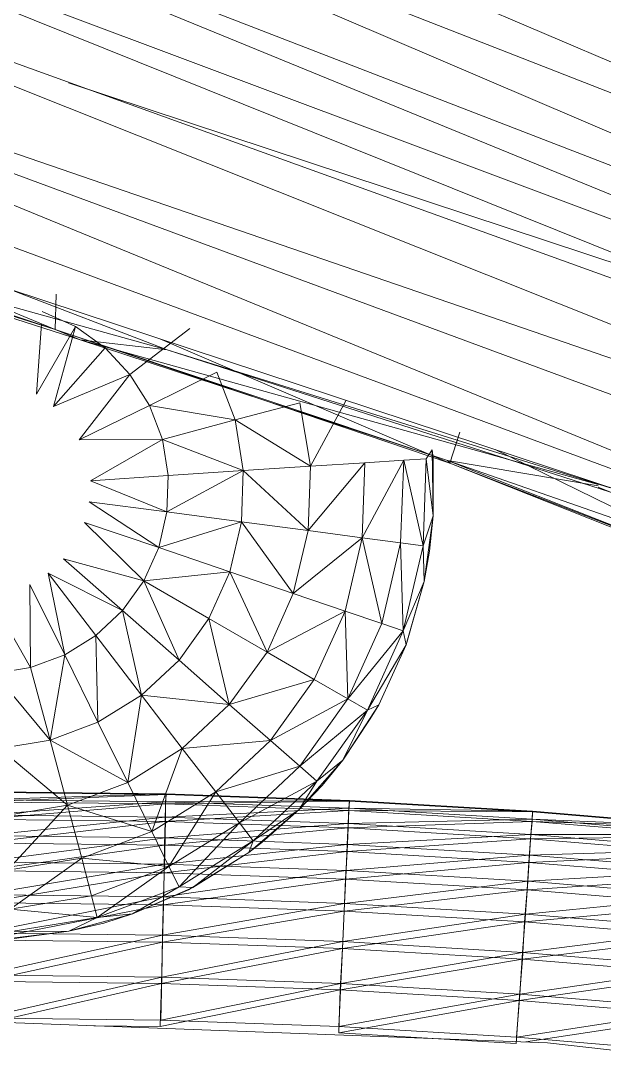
# Model space of a CAD drawing. Header units: millimetres. Extents: x -8546 to 211781, y -3000 to 31870.
# Drawn here: x -4425.5 to -4414.58, y 2796.28 to 2815.86 of the extents above; entities that cross this region are included whole.
import ezdxf

# ---------------------------------------------------------------- set-up
doc = ezdxf.new("R2010")
doc.units = ezdxf.units.MM
doc.layers.add('G-IMPT', color=8, linetype='Continuous', lineweight=9)
doc.layers.add('I-FURN', color=30, linetype='Continuous', lineweight=9)

# ---------------------------------------------------------------- blocks, each defined once
blk = doc.blocks.new('Artificial banana plant 1500mm - Family 4__C1-728657-Begane grond')
at = {"layer": 'G-IMPT'}
for p, q in [((14.912, 151.143), (-20.138, 166.085)), ((14.912, 151.143), (-20.138, 166.085)), ((-22.288, 165.704), (13.102, 150.568)), ((-22.288, 165.704), (13.102, 150.568)), ((-22.288, 165.704), (14.912, 151.143)), ((-22.288, 165.704), (14.912, 151.143)), ((-25.168, 165.354), (11.562, 150.31)), ((-25.168, 165.354), (11.562, 150.31)), ((-25.168, 165.354), (13.102, 150.568)), ((-25.168, 165.354), (13.102, 150.568)), ((-24.958, 164.003), (10.382, 149.819)), ((-24.958, 164.003), (10.382, 149.819)), ((-24.958, 164.003), (11.562, 150.31)), ((-24.958, 164.003), (11.562, 150.31)), ((-24.588, 162.443), (9.712, 148.764)), ((-24.588, 162.443), (9.712, 148.764)), ((-24.588, 162.443), (10.382, 149.819)), ((-24.588, 162.443), (10.382, 149.819)), ((7.112, 147.352), (-27.618, 161.586)), ((7.112, 147.352), (-27.618, 161.586)), ((-27.618, 161.586), (8.982, 148.055)), ((-27.618, 161.586), (8.982, 148.055)), ((-27.618, 161.586), (9.712, 148.764)), ((-27.618, 161.586), (9.712, 148.764)), ((-22.188, 158.206), (7.112, 147.352)), ((-22.188, 158.206), (7.112, 147.352)), ((8.382, 151.154), (-11.848, 157.831)), ((-12.098, 153.216), (-19.968, 155.827)), ((-12.098, 153.216), (-19.968, 155.827)), ((-17.01, 155.244), (-12.098, 153.216)), ((-17.01, 155.244), (-12.098, 153.216)), ((-11.628, 153.023), (-17.838, 155.012)), ((-11.628, 153.023), (-17.838, 155.012)), ((-12.098, 153.216), (-17.838, 155.012)), ((-12.098, 153.216), (-17.838, 155.012)), ((-17.838, 155.012), (-9.998, 152.835)), ((-17.838, 155.012), (-9.998, 152.835)), ((-12.988, 153.986), (-9.998, 152.835)), ((-12.988, 153.986), (-9.998, 152.835)), ((-12.988, 153.986), (7.112, 147.352)), ((-12.988, 153.986), (7.112, 147.352)), ((-12.078, 153.877), (-12.098, 153.216)), ((-12.078, 153.877), (-12.098, 153.216)), ((-11.718, 153.275), (-12.338, 153.555)), ((-12.448, 152.007), (-12.355, 153.322)), ((-11.718, 153.275), (-12.448, 152.007)), ((-12.128, 151.776), (-11.718, 153.275)), ((-4.708, 150.719), (-12.098, 153.216)), ((-4.708, 150.719), (-12.098, 153.216)), ((-12.098, 153.216), (-4.748, 150.766)), ((-12.098, 153.216), (-4.748, 150.766)), ((-12.098, 153.216), (-11.628, 153.023)), ((-12.098, 153.216), (-11.628, 153.023)), ((-11.158, 152.876), (-11.718, 153.275)), ((-9.578, 153.235), (-10.698, 152.377)), ((-4.748, 150.766), (-11.628, 153.023)), ((-4.748, 150.766), (-11.628, 153.023)), ((-11.628, 153.023), (-1.931, 150.316)), ((-11.628, 153.023), (-1.931, 150.316)), ((-11.628, 153.023), (-9.998, 152.835)), ((-11.628, 153.023), (-9.998, 152.835)), ((-10.134, 153.045), (-4.708, 150.719)), ((-10.134, 153.045), (-4.708, 150.719)), ((-11.158, 152.876), (-12.128, 151.776)), ((-10.698, 152.377), (-11.158, 152.876)), ((-1.708, 150.254), (-9.998, 152.835)), ((-1.708, 150.254), (-9.998, 152.835)), ((-9.998, 152.835), (7.112, 147.352)), ((-9.998, 152.835), (7.112, 147.352)), ((-9.068, 152.42), (-10.328, 151.798)), ((-8.728, 151.524), (-9.068, 152.42)), ((-10.698, 152.377), (-12.128, 151.776)), ((-11.648, 151.15), (-10.698, 152.377)), ((-10.328, 151.798), (-10.698, 152.377)), ((-10.328, 151.798), (-11.648, 151.15)), ((-8.728, 151.524), (-10.328, 151.798)), ((-10.088, 151.158), (-10.328, 151.798)), ((-7.518, 151.848), (-8.728, 151.524)), ((-7.318, 150.659), (-7.518, 151.848)), ((-7.318, 150.659), (-6.647, 151.894)), ((-8.728, 151.524), (-10.088, 151.158)), ((-7.318, 150.659), (-8.728, 151.524)), ((-8.578, 150.577), (-8.728, 151.524)), ((-4.518, 151.298), (-4.708, 150.719)), ((-4.518, 151.298), (-4.708, 150.719)), ((-10.088, 151.158), (-11.648, 151.15)), ((-11.438, 150.389), (-10.088, 151.158)), ((-8.578, 150.577), (-10.088, 151.158)), ((-9.978, 150.485), (-10.088, 151.158)), ((-5.038, 150.963), (-5.148, 150.8)), ((-5.018, 150.809), (-5.038, 150.963)), ((-5.018, 149.729), (-5.038, 150.963)), ((-3.858, 150.973), (2.492, 147.852)), ((-3.858, 150.973), (2.492, 147.852)), ((-7.318, 150.659), (-8.578, 150.577)), ((-7.358, 149.455), (-6.298, 150.725)), ((-7.358, 149.455), (-7.318, 150.659)), ((-6.298, 150.725), (-7.318, 150.659)), ((-6.348, 149.32), (-5.568, 150.773)), ((-6.348, 149.32), (-6.298, 150.725)), ((-5.568, 150.773), (-6.298, 150.725)), ((-5.628, 149.226), (-5.568, 150.773)), ((-5.568, 150.773), (-5.148, 150.8)), ((-5.568, 150.773), (-5.208, 149.17)), ((-5.208, 149.17), (-5.148, 150.8)), ((-5.018, 149.729), (-5.148, 150.8)), ((-5.018, 150.809), (-5.018, 149.729)), ((-4.708, 150.719), (-4.748, 150.766)), ((-4.708, 150.719), (-4.748, 150.766)), ((2.502, 147.916), (-4.748, 150.766)), ((2.502, 147.916), (-4.748, 150.766)), ((-4.748, 150.766), (3.172, 148.003)), ((-4.748, 150.766), (3.172, 148.003)), ((-4.748, 150.766), (-1.931, 150.291)), ((-4.748, 150.766), (-1.931, 150.291)), ((2.492, 147.852), (-4.708, 150.719)), ((2.492, 147.852), (-4.708, 150.719)), ((-4.708, 150.719), (2.502, 147.916)), ((-4.708, 150.719), (2.502, 147.916)), ((-9.978, 150.485), (-11.438, 150.389)), ((-10.008, 149.803), (-8.578, 150.577)), ((-10.008, 149.803), (-9.978, 150.485)), ((-8.578, 150.577), (-9.978, 150.485)), ((-8.608, 149.619), (-8.578, 150.577)), ((-7.358, 149.455), (-8.578, 150.577)), ((-10.008, 149.803), (-11.438, 150.389)), ((-0.005, 149.495), (-1.931, 150.265)), ((-0.005, 149.495), (-1.931, 150.265)), ((-10.158, 149.137), (-11.458, 149.994)), ((-10.008, 149.803), (-11.458, 149.994)), ((-10.158, 149.137), (-10.008, 149.803)), ((-8.608, 149.619), (-10.008, 149.803)), ((-5.018, 149.729), (-5.208, 149.17)), ((-5.018, 149.729), (-5.188, 148.506)), ((-5.088, 149.069), (-5.018, 149.729)), ((-10.438, 148.515), (-11.548, 149.608)), ((-10.158, 149.137), (-11.548, 149.608)), ((-10.158, 149.137), (-8.608, 149.619)), ((-8.828, 148.685), (-8.608, 149.619)), ((-7.638, 148.281), (-8.608, 149.619)), ((-7.358, 149.455), (-8.608, 149.619)), ((-7.638, 148.281), (-7.358, 149.455)), ((-6.348, 149.32), (-7.358, 149.455)), ((-7.638, 148.281), (-6.348, 149.32)), ((-6.668, 147.951), (-6.348, 149.32)), ((-5.978, 147.716), (-6.348, 149.32)), ((-5.628, 149.226), (-6.348, 149.32)), ((-10.438, 148.515), (-10.158, 149.137)), ((-8.828, 148.685), (-10.158, 149.137)), ((-5.978, 147.716), (-5.628, 149.226)), ((-5.578, 147.581), (-5.628, 149.226)), ((-5.628, 149.226), (-5.208, 149.17)), ((-5.578, 147.581), (-5.208, 149.17)), ((-5.188, 148.506), (-5.208, 149.17)), ((-5.088, 149.069), (-5.188, 148.506)), ((-10.838, 147.96), (-11.938, 148.926)), ((-11.938, 148.926), (-10.438, 148.515)), ((-10.438, 148.515), (-8.828, 148.685)), ((-9.218, 147.811), (-8.828, 148.685)), ((-8.128, 147.182), (-8.828, 148.685)), ((-7.638, 148.281), (-8.828, 148.685)), ((-11.918, 147.133), (-12.228, 148.656)), ((-11.338, 147.494), (-12.228, 148.656)), ((-12.228, 148.656), (-10.838, 147.96)), ((-10.838, 147.96), (-10.438, 148.515)), ((-9.778, 147.031), (-10.438, 148.515)), ((-9.218, 147.811), (-10.438, 148.515)), ((-5.188, 148.506), (-5.578, 147.581)), ((-5.528, 147.321), (-5.188, 148.506)), ((-5.498, 147.413), (-5.188, 148.506)), ((-12.558, 146.894), (-12.568, 148.447)), ((-11.918, 147.133), (-12.568, 148.447)), ((-8.128, 147.182), (-7.638, 148.281)), ((-6.668, 147.951), (-7.638, 148.281)), ((-13.328, 148.243), (-12.558, 146.894)), ((-11.338, 147.494), (-10.838, 147.96)), ((-10.478, 146.376), (-10.838, 147.96)), ((-9.778, 147.031), (-10.838, 147.96)), ((-8.128, 147.182), (-6.668, 147.951)), ((-7.248, 146.672), (-6.668, 147.951)), ((-6.618, 146.306), (-6.668, 147.951)), ((-5.978, 147.716), (-6.668, 147.951)), ((-9.778, 147.031), (-9.218, 147.811)), ((-8.838, 146.203), (-9.218, 147.811)), ((-8.128, 147.182), (-9.218, 147.811)), ((-6.618, 146.306), (-5.978, 147.716)), ((-5.978, 147.716), (-5.578, 147.581)), ((-11.918, 147.133), (-11.338, 147.494)), ((-11.298, 145.871), (-11.338, 147.494)), ((-10.478, 146.376), (-11.338, 147.494)), ((-6.618, 146.306), (-5.578, 147.581)), ((-6.248, 146.095), (-5.578, 147.581)), ((-5.528, 147.321), (-5.578, 147.581)), ((-5.528, 147.321), (-6.248, 146.095)), ((-5.528, 147.321), (-6.038, 146.198)), ((-5.498, 147.413), (-5.528, 147.321)), ((-12.558, 146.894), (-11.918, 147.133)), ((-12.188, 145.532), (-11.918, 147.133)), ((-11.298, 145.871), (-11.918, 147.133)), ((-8.838, 146.203), (-8.128, 147.182)), ((-7.248, 146.672), (-8.128, 147.182)), ((-10.478, 146.376), (-9.778, 147.031)), ((-8.838, 146.203), (-9.778, 147.031)), ((-13.228, 146.782), (-12.558, 146.894)), ((-13.228, 146.782), (-12.188, 145.532)), ((-12.188, 145.532), (-12.558, 146.894)), ((-8.838, 146.203), (-7.248, 146.672)), ((-8.068, 145.528), (-7.248, 146.672)), ((-6.618, 146.306), (-7.248, 146.672)), ((-11.298, 145.871), (-10.478, 146.376)), ((-10.738, 144.742), (-10.478, 146.376)), ((-9.718, 145.378), (-10.478, 146.376)), ((-10.478, 146.376), (-8.838, 146.203)), ((-9.718, 145.378), (-8.838, 146.203)), ((-8.068, 145.528), (-8.838, 146.203)), ((-8.068, 145.528), (-6.618, 146.306)), ((-7.518, 145.047), (-6.618, 146.306)), ((-6.708, 145.162), (-6.038, 146.198)), ((-6.618, 146.306), (-6.248, 146.095)), ((-6.038, 146.198), (-6.248, 146.095)), ((-6.198, 145.932), (-6.038, 146.198)), ((-7.518, 145.047), (-6.248, 146.095)), ((-7.198, 144.769), (-6.248, 146.095)), ((-6.708, 145.162), (-6.248, 146.095)), ((-6.198, 145.932), (-6.708, 145.162)), ((-12.188, 145.532), (-11.298, 145.871)), ((-10.738, 144.742), (-11.298, 145.871)), ((-13.138, 145.377), (-12.188, 145.532)), ((-11.868, 144.318), (-12.188, 145.532)), ((-12.188, 145.532), (-10.738, 144.742)), ((-13.138, 145.377), (-11.868, 144.318)), ((-10.738, 144.742), (-9.718, 145.378)), ((-10.288, 143.826), (-9.718, 145.378)), ((-9.718, 145.378), (-8.068, 145.528)), ((-9.088, 144.567), (-9.718, 145.378)), ((-9.088, 144.567), (-8.068, 145.528)), ((-7.518, 145.047), (-8.068, 145.528)), ((-7.528, 144.235), (-6.708, 145.162)), ((-6.708, 145.162), (-7.198, 144.769)), ((-7.098, 144.684), (-6.708, 145.162)), ((-9.088, 144.567), (-7.518, 145.047)), ((-8.648, 143.988), (-7.518, 145.047)), ((-7.198, 144.769), (-7.518, 145.047)), ((-8.648, 143.988), (-7.198, 144.769)), ((-7.198, 144.769), (-8.388, 143.654)), ((-7.528, 144.235), (-7.198, 144.769)), ((-13.458, 144.571), (-10.018, 144.531)), ((-13.458, 144.571), (-10.018, 144.531)), ((-13.458, 144.558), (-10.018, 144.517)), ((-13.458, 144.558), (-10.018, 144.531)), ((-13.458, 144.558), (-10.018, 144.517)), ((-13.458, 144.558), (-10.018, 144.531)), ((-11.868, 144.318), (-10.738, 144.742)), ((-10.288, 143.826), (-10.738, 144.742)), ((-10.288, 143.826), (-9.088, 144.567)), ((-9.968, 143.171), (-9.088, 144.567)), ((-8.648, 143.988), (-9.088, 144.567)), ((-7.098, 144.684), (-7.528, 144.235)), ((-13.458, 144.423), (-10.018, 144.531)), ((-13.458, 144.423), (-10.018, 144.531)), ((-13.458, 144.381), (-10.018, 144.517)), ((-13.458, 144.381), (-10.018, 144.517)), ((-13.458, 144.423), (-10.028, 144.383)), ((-13.458, 144.423), (-10.028, 144.383)), ((-13.458, 144.138), (-10.028, 144.383)), ((-13.458, 144.138), (-10.028, 144.383)), ((-13.458, 144.381), (-10.028, 144.341)), ((-13.458, 144.381), (-10.028, 144.341)), ((-10.028, 144.383), (-10.018, 144.531)), ((-10.028, 144.383), (-10.018, 144.531)), ((-10.028, 144.341), (-10.018, 144.517)), ((-10.028, 144.341), (-10.018, 144.517)), ((-6.588, 144.407), (-10.028, 144.383)), ((-6.588, 144.407), (-10.028, 144.383)), ((-6.588, 144.396), (-10.028, 144.341)), ((-10.028, 144.341), (-6.588, 144.396)), ((-10.028, 144.383), (-10.028, 144.096)), ((-10.028, 144.383), (-6.598, 144.26)), ((-6.598, 144.26), (-10.028, 144.383)), ((-10.028, 144.383), (-10.028, 144.096)), ((-6.588, 144.407), (-10.018, 144.531)), ((-6.588, 144.407), (-10.018, 144.531)), ((-10.018, 144.517), (-10.018, 144.531)), ((-10.018, 144.517), (-10.018, 144.531)), ((-6.588, 144.396), (-10.018, 144.517)), ((-10.018, 144.517), (-6.588, 144.407)), ((-6.588, 144.396), (-10.018, 144.517)), ((-10.018, 144.517), (-6.588, 144.407)), ((-6.588, 144.407), (-6.598, 144.26)), ((-6.588, 144.407), (-6.598, 144.26)), ((-6.598, 144.219), (-6.588, 144.396)), ((-6.588, 144.396), (-6.598, 144.219)), ((-6.588, 144.407), (-3.158, 144.204)), ((-6.588, 144.407), (-3.158, 144.204)), ((-6.588, 144.396), (-6.588, 144.407)), ((-6.588, 144.396), (-6.588, 144.407)), ((-6.588, 144.396), (-3.158, 144.192)), ((-6.588, 144.396), (-3.158, 144.204)), ((-6.588, 144.396), (-3.158, 144.192)), ((-6.588, 144.396), (-3.158, 144.204)), ((-13.458, 144.056), (-10.028, 144.341)), ((-13.458, 144.056), (-10.028, 144.341)), ((-13.058, 144.121), (-11.868, 144.318)), ((-12.988, 143.102), (-11.868, 144.318)), ((-11.598, 143.33), (-11.868, 144.318)), ((-11.868, 144.318), (-10.288, 143.826)), ((-10.038, 144.015), (-10.028, 144.341)), ((-10.038, 144.015), (-10.028, 144.341)), ((-10.038, 144.015), (-6.598, 144.219)), ((-10.038, 144.015), (-6.598, 144.219)), ((-6.598, 144.219), (-10.028, 144.341)), ((-10.028, 144.341), (-6.598, 144.219)), ((-10.028, 144.096), (-6.598, 144.26)), ((-6.598, 144.26), (-10.028, 144.096)), ((-8.468, 143.434), (-7.528, 144.235)), ((-7.528, 144.235), (-8.388, 143.654)), ((-8.228, 143.62), (-7.528, 144.235)), ((-6.608, 143.974), (-6.598, 144.26)), ((-6.598, 144.26), (-6.608, 143.974)), ((-6.608, 143.894), (-6.598, 144.219)), ((-6.608, 143.894), (-6.598, 144.219)), ((-6.598, 144.26), (-3.168, 144.056)), ((-6.598, 144.26), (-3.158, 144.204)), ((-6.598, 144.26), (-3.168, 144.056)), ((-6.598, 144.26), (-3.158, 144.204)), ((-6.598, 144.219), (-3.168, 144.015)), ((-6.598, 144.219), (-3.158, 144.192)), ((-6.598, 144.219), (-3.168, 144.015)), ((-6.598, 144.219), (-3.158, 144.192)), ((-3.168, 144.056), (-3.158, 144.204)), ((-3.168, 144.056), (-3.158, 144.204)), ((-3.168, 144.015), (-3.158, 144.192)), ((-3.168, 144.015), (-3.158, 144.192)), ((0.272, 143.919), (-3.158, 144.204)), ((0.272, 143.919), (-3.158, 144.204)), ((-3.158, 144.192), (-3.158, 144.204)), ((-3.158, 144.192), (-3.158, 144.204)), ((0.262, 143.907), (-3.158, 144.192)), ((-3.158, 144.192), (0.272, 143.919)), ((0.262, 143.907), (-3.158, 144.192)), ((-3.158, 144.192), (0.272, 143.919)), ((-13.458, 144.138), (-10.028, 144.096)), ((-13.458, 144.138), (-10.028, 144.096)), ((-13.458, 143.75), (-10.028, 144.096)), ((-13.458, 143.75), (-10.028, 144.096)), ((-13.458, 144.056), (-10.038, 144.015)), ((-13.458, 144.056), (-10.038, 144.015)), ((-13.458, 143.614), (-10.038, 144.015)), ((-13.458, 143.614), (-10.038, 144.015)), ((-10.048, 143.573), (-10.038, 144.015)), ((-10.048, 143.573), (-10.038, 144.015)), ((-10.038, 143.708), (-10.028, 144.096)), ((-10.038, 143.708), (-10.028, 144.096)), ((-6.608, 143.894), (-10.038, 144.015)), ((-6.608, 143.894), (-10.038, 144.015)), ((-6.608, 143.974), (-10.038, 143.708)), ((-6.608, 143.974), (-10.038, 143.708)), ((-6.608, 143.974), (-10.028, 144.096)), ((-6.608, 143.974), (-10.028, 144.096)), ((-9.968, 143.171), (-8.648, 143.988)), ((-9.778, 142.794), (-8.648, 143.988)), ((-8.648, 143.988), (-8.388, 143.654)), ((-6.608, 143.974), (-6.628, 143.586)), ((-6.608, 143.974), (-6.628, 143.586)), ((-6.608, 143.974), (-3.168, 144.056)), ((-6.608, 143.974), (-3.168, 144.056)), ((-6.608, 143.894), (-3.168, 144.015)), ((-6.608, 143.894), (-3.168, 144.015)), ((-6.608, 143.974), (-3.188, 143.772)), ((-6.608, 143.974), (-3.188, 143.772)), ((-3.198, 143.69), (-3.168, 144.015)), ((-3.198, 143.69), (-3.168, 144.015)), ((-3.168, 144.056), (-3.188, 143.772)), ((-3.168, 144.056), (-3.188, 143.772)), ((0.272, 143.919), (-3.168, 144.056)), ((-3.168, 144.056), (0.252, 143.772)), ((0.272, 143.919), (-3.168, 144.056)), ((0.252, 143.772), (-3.168, 144.056)), ((0.252, 143.732), (-3.168, 144.015)), ((0.262, 143.907), (-3.168, 144.015)), ((-3.168, 144.015), (0.262, 143.907)), ((-3.168, 144.015), (0.252, 143.732)), ((-11.598, 143.33), (-10.288, 143.826)), ((-9.968, 143.171), (-10.288, 143.826)), ((-6.608, 143.894), (-10.048, 143.573)), ((-10.048, 143.573), (-6.608, 143.894)), ((-6.628, 143.451), (-6.608, 143.894)), ((-6.608, 143.894), (-6.628, 143.451)), ((-6.628, 143.586), (-3.188, 143.772)), ((-6.628, 143.586), (-3.188, 143.772)), ((-6.608, 143.894), (-3.198, 143.69)), ((-6.608, 143.894), (-3.198, 143.69)), ((-3.218, 143.384), (-3.188, 143.772)), ((-3.218, 143.384), (-3.188, 143.772)), ((0.222, 143.488), (-3.188, 143.772)), ((-3.188, 143.772), (0.252, 143.772)), ((0.252, 143.772), (-3.188, 143.772)), ((0.222, 143.488), (-3.188, 143.772)), ((-13.458, 143.75), (-10.038, 143.708)), ((-13.458, 143.75), (-10.038, 143.708)), ((-13.458, 143.258), (-10.038, 143.708)), ((-13.458, 143.258), (-10.038, 143.708)), ((-13.458, 143.614), (-10.048, 143.573)), ((-13.458, 143.614), (-10.048, 143.573)), ((-13.458, 143.095), (-10.048, 143.573)), ((-13.458, 143.095), (-10.048, 143.573)), ((-10.058, 143.055), (-10.048, 143.573)), ((-10.058, 143.055), (-10.048, 143.573)), ((-10.038, 143.708), (-10.048, 143.218)), ((-10.038, 143.708), (-10.048, 143.218)), ((-10.048, 143.218), (-6.628, 143.586)), ((-6.628, 143.586), (-10.048, 143.218)), ((-6.628, 143.451), (-10.048, 143.573)), ((-10.048, 143.573), (-6.628, 143.451)), ((-10.038, 143.708), (-6.628, 143.586)), ((-6.628, 143.586), (-10.038, 143.708)), ((-9.778, 142.794), (-8.388, 143.654)), ((-9.518, 142.781), (-8.388, 143.654)), ((-8.468, 143.434), (-8.388, 143.654)), ((-8.228, 143.62), (-8.468, 143.434)), ((-6.648, 143.097), (-6.628, 143.586)), ((-6.628, 143.586), (-6.648, 143.097)), ((-6.628, 143.451), (-3.198, 143.69)), ((-6.628, 143.451), (-3.198, 143.69)), ((-6.628, 143.586), (-3.218, 143.384)), ((-6.628, 143.586), (-3.218, 143.384)), ((-3.228, 143.249), (-3.198, 143.69)), ((-3.228, 143.249), (-3.198, 143.69)), ((-3.198, 143.69), (0.252, 143.732)), ((-3.198, 143.69), (0.252, 143.732)), ((0.222, 143.407), (-3.198, 143.69)), ((0.222, 143.407), (-3.198, 143.69)), ((-10.058, 143.055), (-6.628, 143.451)), ((-10.058, 143.055), (-6.628, 143.451)), ((-9.598, 142.735), (-8.468, 143.434)), ((-8.468, 143.434), (-9.518, 142.781)), ((-6.658, 142.934), (-6.628, 143.451)), ((-6.658, 142.934), (-6.628, 143.451)), ((-6.648, 143.097), (-3.218, 143.384)), ((-6.648, 143.097), (-3.218, 143.384)), ((-6.628, 143.451), (-3.228, 143.249)), ((-6.628, 143.451), (-3.228, 143.249)), ((-3.218, 143.384), (-3.248, 142.895)), ((-3.218, 143.384), (-3.248, 142.895)), ((0.222, 143.407), (-3.228, 143.249)), ((-3.228, 143.249), (0.222, 143.407)), ((0.222, 143.488), (-3.218, 143.384)), ((-3.218, 143.384), (0.192, 143.101)), ((0.192, 143.101), (-3.218, 143.384)), ((-13.458, 143.258), (-10.048, 143.218)), ((-13.458, 143.258), (-10.048, 143.218)), ((-13.458, 142.643), (-10.048, 143.218)), ((-13.458, 142.643), (-10.048, 143.218)), ((-12.988, 143.102), (-11.598, 143.33)), ((-12.938, 142.374), (-11.598, 143.33)), ((-11.418, 142.625), (-11.598, 143.33)), ((-11.598, 143.33), (-9.968, 143.171)), ((-10.068, 142.603), (-10.048, 143.218)), ((-10.068, 142.603), (-10.048, 143.218)), ((-6.648, 143.097), (-10.048, 143.218)), ((-6.648, 143.097), (-10.048, 143.218)), ((-6.658, 142.934), (-3.228, 143.249)), ((-3.258, 142.733), (-3.228, 143.249)), ((-3.258, 142.733), (-3.228, 143.249)), ((0.182, 142.967), (-3.228, 143.249)), ((-3.228, 143.249), (0.182, 142.967)), ((-13.458, 143.095), (-10.058, 143.055)), ((-13.458, 143.095), (-10.058, 143.055)), ((-13.458, 142.496), (-10.058, 143.055)), ((-13.458, 142.496), (-10.058, 143.055)), ((-11.418, 142.625), (-9.968, 143.171)), ((-11.308, 142.219), (-9.968, 143.171)), ((-6.648, 143.097), (-10.068, 142.603)), ((-6.648, 143.097), (-10.068, 142.603)), ((-10.068, 142.457), (-10.058, 143.055)), ((-10.058, 143.055), (-10.068, 142.457)), ((-6.658, 142.934), (-10.058, 143.055)), ((-6.658, 142.934), (-10.058, 143.055)), ((-9.968, 143.171), (-9.778, 142.794)), ((-6.648, 143.097), (-6.678, 142.482)), ((-6.648, 143.097), (-6.678, 142.482)), ((-6.648, 143.097), (-3.248, 142.895)), ((-6.648, 143.097), (-3.248, 142.895)), ((-3.248, 142.895), (0.192, 143.101)), ((0.192, 143.101), (-3.248, 142.895)), ((-11.308, 142.219), (-9.778, 142.794)), ((-10.648, 142.287), (-9.778, 142.794)), ((-6.658, 142.934), (-10.068, 142.457)), ((-6.658, 142.934), (-10.068, 142.457)), ((-9.518, 142.781), (-9.778, 142.794)), ((-6.658, 142.934), (-6.688, 142.336)), ((-6.658, 142.934), (-6.688, 142.336)), ((-6.678, 142.482), (-3.248, 142.895)), ((-6.678, 142.482), (-3.248, 142.895)), ((-6.658, 142.934), (-3.258, 142.733)), ((-6.658, 142.934), (-3.258, 142.733)), ((-3.288, 142.282), (-3.248, 142.895)), ((-3.288, 142.282), (-3.248, 142.895)), ((-3.258, 142.733), (0.182, 142.967)), ((-3.258, 142.733), (0.182, 142.967)), ((0.142, 142.612), (-3.248, 142.895)), ((0.142, 142.612), (-3.248, 142.895)), ((-13.458, 142.643), (-10.068, 142.603)), ((-13.458, 142.643), (-10.068, 142.603)), ((-13.458, 141.926), (-10.068, 142.603)), ((-13.458, 141.926), (-10.068, 142.603)), ((-12.938, 142.374), (-11.418, 142.625)), ((-11.308, 142.219), (-11.418, 142.625)), ((-10.648, 142.287), (-9.518, 142.781)), ((-9.598, 142.735), (-10.648, 142.287)), ((-10.068, 142.603), (-10.088, 141.887)), ((-10.068, 142.603), (-10.088, 141.887)), ((-10.068, 142.603), (-6.678, 142.482)), ((-6.678, 142.482), (-10.068, 142.603)), ((-9.598, 142.735), (-9.518, 142.781)), ((-6.688, 142.336), (-3.258, 142.733)), ((-6.688, 142.336), (-3.258, 142.733)), ((-3.308, 142.136), (-3.258, 142.733)), ((-3.258, 142.733), (-3.308, 142.136)), ((0.142, 142.612), (-3.288, 142.282)), ((0.142, 142.612), (-3.288, 142.282)), ((0.132, 142.451), (-3.258, 142.733)), ((0.132, 142.451), (-3.258, 142.733)), ((-13.458, 142.496), (-10.068, 142.457)), ((-13.458, 142.496), (-10.068, 142.457)), ((-13.458, 141.796), (-10.068, 142.457)), ((-13.458, 141.796), (-10.068, 142.457)), ((-10.088, 141.887), (-6.678, 142.482)), ((-6.678, 142.482), (-10.088, 141.887)), ((-10.088, 141.757), (-10.068, 142.457)), ((-10.088, 141.757), (-10.068, 142.457)), ((-10.068, 142.457), (-6.688, 142.336)), ((-10.068, 142.457), (-6.688, 142.336)), ((-6.708, 141.766), (-6.678, 142.482)), ((-6.678, 142.482), (-6.708, 141.766)), ((-6.678, 142.482), (-3.288, 142.282)), ((-6.678, 142.482), (-3.288, 142.282)), ((0.132, 142.451), (-3.308, 142.136)), ((0.132, 142.451), (-3.308, 142.136)), ((-12.938, 142.374), (-11.308, 142.219)), ((-11.308, 142.219), (-12.918, 141.953)), ((-11.838, 141.961), (-10.648, 142.287)), ((-11.838, 141.961), (-11.308, 142.219)), ((-10.648, 142.287), (-11.308, 142.219)), ((-11.188, 142.114), (-10.648, 142.287)), ((-10.088, 141.757), (-6.688, 142.336)), ((-10.088, 141.757), (-6.688, 142.336)), ((-6.718, 141.636), (-6.688, 142.336)), ((-6.718, 141.636), (-6.688, 142.336)), ((-6.708, 141.766), (-3.288, 142.282)), ((-6.708, 141.766), (-3.288, 142.282)), ((-6.688, 142.336), (-3.308, 142.136)), ((-6.688, 142.336), (-3.308, 142.136)), ((-3.288, 142.282), (-3.348, 141.566)), ((-3.288, 142.282), (-3.348, 141.566)), ((-3.288, 142.282), (0.082, 142.002)), ((0.082, 142.002), (-3.288, 142.282)), ((-11.188, 142.114), (-11.838, 141.961)), ((-6.718, 141.636), (-3.308, 142.136)), ((-6.718, 141.636), (-3.308, 142.136)), ((-3.348, 141.436), (-3.308, 142.136)), ((-3.348, 141.436), (-3.308, 142.136)), ((-3.308, 142.136), (0.072, 141.854)), ((-3.308, 142.136), (0.072, 141.854)), ((-13.458, 141.926), (-10.088, 141.887)), ((-13.458, 141.926), (-10.088, 141.887)), ((-13.458, 141.142), (-10.088, 141.887)), ((-13.458, 141.142), (-10.088, 141.887)), ((-11.838, 141.961), (-13.058, 141.814)), ((-11.838, 141.961), (-12.918, 141.953)), ((-12.908, 141.822), (-11.838, 141.961)), ((-10.098, 141.102), (-10.088, 141.887)), ((-10.098, 141.102), (-10.088, 141.887)), ((-6.708, 141.766), (-10.088, 141.887)), ((-6.708, 141.766), (-10.088, 141.887)), ((-3.348, 141.566), (0.082, 142.002)), ((0.082, 142.002), (-3.348, 141.566)), ((-3.348, 141.436), (0.072, 141.854)), ((-3.348, 141.436), (0.072, 141.854)), ((-13.458, 141.796), (-10.088, 141.757)), ((-13.458, 141.796), (-10.088, 141.757)), ((-13.458, 141.021), (-10.088, 141.757)), ((-13.458, 141.021), (-10.088, 141.757)), ((-10.108, 140.983), (-10.088, 141.757)), ((-10.088, 141.757), (-10.108, 140.983)), ((-6.718, 141.636), (-10.108, 140.983)), ((-6.718, 141.636), (-10.108, 140.983)), ((-6.708, 141.766), (-10.098, 141.102)), ((-6.708, 141.766), (-10.098, 141.102)), ((-6.718, 141.636), (-10.088, 141.757)), ((-6.718, 141.636), (-10.088, 141.757)), ((-6.718, 141.636), (-6.758, 140.862)), ((-6.718, 141.636), (-6.758, 140.862)), ((-6.708, 141.766), (-6.748, 140.981)), ((-6.708, 141.766), (-6.748, 140.981)), ((-6.718, 141.636), (-3.348, 141.436)), ((-6.718, 141.636), (-3.348, 141.436)), ((-6.708, 141.766), (-3.348, 141.566)), ((-6.708, 141.766), (-3.348, 141.566)), ((-6.758, 140.862), (-3.348, 141.436)), ((-6.758, 140.862), (-3.348, 141.436)), ((-6.748, 140.981), (-3.348, 141.566)), ((-6.748, 140.981), (-3.348, 141.566)), ((-3.408, 140.664), (-3.348, 141.436)), ((-3.348, 141.436), (-3.408, 140.664)), ((-3.398, 140.783), (-3.348, 141.566)), ((-3.398, 140.783), (-3.348, 141.566)), ((0.022, 141.286), (-3.348, 141.566)), ((0.022, 141.286), (-3.348, 141.566)), ((0.002, 141.158), (-3.348, 141.436)), ((0.002, 141.158), (-3.348, 141.436)), ((0.022, 141.286), (-3.398, 140.783)), ((0.022, 141.286), (-3.398, 140.783)), ((-13.458, 141.142), (-10.098, 141.102)), ((-13.458, 141.142), (-10.098, 141.102)), ((-13.458, 140.336), (-10.098, 141.102)), ((-13.458, 140.336), (-10.098, 141.102)), ((-10.098, 141.102), (-10.118, 140.296)), ((-10.098, 141.102), (-10.118, 140.296)), ((-10.098, 141.102), (-6.748, 140.981)), ((-6.748, 140.981), (-10.098, 141.102)), ((0.002, 141.158), (-3.408, 140.664)), ((0.002, 141.158), (-3.408, 140.664)), ((-13.458, 141.021), (-10.108, 140.983)), ((-13.458, 141.021), (-10.108, 140.983)), ((-13.458, 140.217), (-10.108, 140.983)), ((-13.458, 140.217), (-10.108, 140.983)), ((-10.128, 140.177), (-10.108, 140.983)), ((-10.128, 140.177), (-10.108, 140.983)), ((-10.128, 140.177), (-6.758, 140.862)), ((-10.128, 140.177), (-6.758, 140.862)), ((-10.118, 140.296), (-6.748, 140.981)), ((-6.748, 140.981), (-10.118, 140.296)), ((-10.108, 140.983), (-6.758, 140.862)), ((-10.108, 140.983), (-6.758, 140.862)), ((-6.788, 140.177), (-6.748, 140.981)), ((-6.748, 140.981), (-6.788, 140.177)), ((-6.788, 140.058), (-6.758, 140.862)), ((-6.788, 140.058), (-6.758, 140.862)), ((-6.758, 140.862), (-3.408, 140.664)), ((-6.758, 140.862), (-3.408, 140.664)), ((-6.748, 140.981), (-3.398, 140.783)), ((-6.748, 140.981), (-3.398, 140.783)), ((-6.788, 140.177), (-3.398, 140.783)), ((-6.788, 140.177), (-3.398, 140.783)), ((-6.788, 140.058), (-3.408, 140.664)), ((-6.788, 140.058), (-3.408, 140.664)), ((-3.468, 139.861), (-3.408, 140.664)), ((-3.468, 139.861), (-3.408, 140.664)), ((-3.398, 140.783), (-3.458, 139.979)), ((-3.398, 140.783), (-3.458, 139.979)), ((-3.408, 140.664), (-0.068, 140.386)), ((-3.408, 140.664), (-0.068, 140.386)), ((-3.398, 140.783), (-0.058, 140.505)), ((-0.058, 140.505), (-3.398, 140.783)), ((-3.458, 139.979), (-0.058, 140.505)), ((-0.058, 140.505), (-3.458, 139.979)), ((-13.458, 140.336), (-10.118, 140.296)), ((-13.458, 140.336), (-10.118, 140.296)), ((-13.458, 140.27), (-2.878, 139.874)), ((-6.788, 140.177), (-10.118, 140.296)), ((-6.788, 140.177), (-10.118, 140.296)), ((-3.285, 139.89), (-0.068, 140.386)), ((-3.285, 139.89), (-0.068, 140.386)), ((-11.373, 140.192), (-10.128, 140.177)), ((-11.373, 140.192), (-10.128, 140.177)), ((-6.788, 140.177), (-3.458, 139.979)), ((-6.788, 140.177), (-3.458, 139.979)), ((-6.788, 140.058), (-3.468, 139.861)), ((-6.788, 140.058), (-3.468, 139.861)), ((-0.128, 139.703), (-3.458, 139.979)), ((-0.128, 139.703), (-3.458, 139.979)), ((-2.878, 139.874), (7.642, 138.689))]:
    blk.add_line(p, q, dxfattribs=at)
blk = doc.blocks.new('Artificial banana plant 1500mm - Family 4__C2-728658-Begane grond')
blk.add_blockref('Artificial banana plant 1500mm - Family 4__C1-728657-Begane grond', (0, 0))
blk = doc.blocks.new('Artificial banana plant 1500mm - Family 4-728656-Begane grond')
blk.add_blockref('Artificial banana plant 1500mm - Family 4__C2-728658-Begane grond', (0, 0))
blk = doc.blocks.new('Artificial banana plant 1500mm - Ny märkning-728662-Begane grond')
blk.add_blockref('Artificial banana plant 1500mm - Family 4-728656-Begane grond', (0, 0))

msp = doc.modelspace()

# ---------------------------------------------------------------- block references
at = {"layer": 'I-FURN'}
msp.add_blockref('Artificial banana plant 1500mm - Ny märkning-728662-Begane grond', (-4412.758, 2656.875), dxfattribs=at)

doc.saveas('drawing.dxf')
